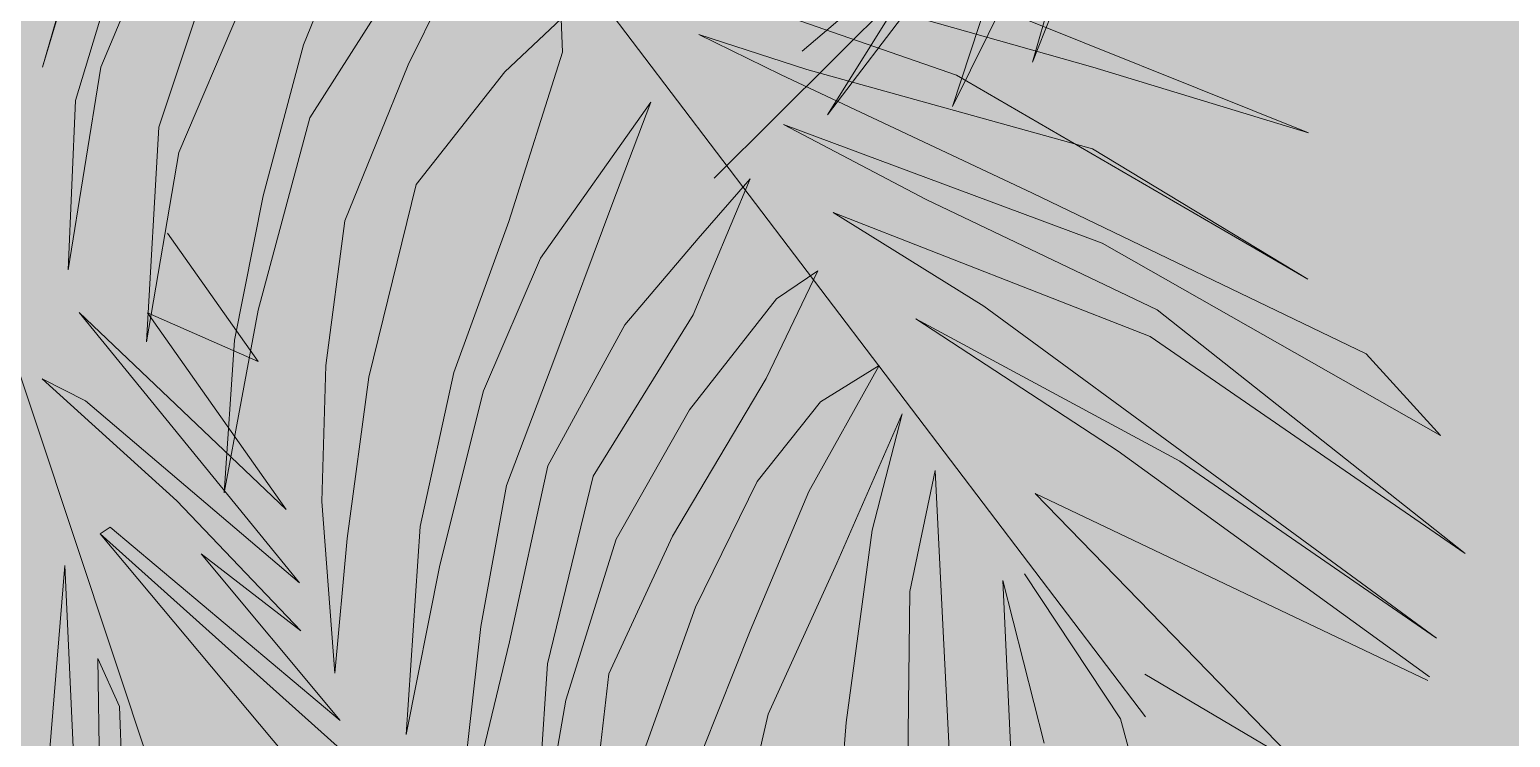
# Model space of a CAD drawing. Header units: metres. Extents: x 8 to 2416, y -346 to 476.
# Drawn here: x 49.028 to 50.486, y 55.633 to 56.33 of the extents above; entities that cross this region are included whole.
import ezdxf

# ---------------------------------------------------------------- set-up
doc = ezdxf.new("R2010")
doc.units = ezdxf.units.M
doc.layers.add('ARBOLES', color=86, linetype='Continuous', lineweight=0)
doc.layers.add('grama', color=7, linetype='Continuous', lineweight=0, true_color=0x698c45)

# ---------------------------------------------------------------- blocks, each defined once
blk = doc.blocks.new('A2')
at = {"layer": 'ARBOLES', "color": 87, "true_color": 0x4f6a34, "extrusion": (-5.08599e-09, -1.37735e-08, 1)}
for p, q in [((563.23, -210.17, 0), (646.2, -127.56, 0)), ((763.17, -219.99, 0), (703.47, -141.4, 0)), ((682.78, -147.24, 0), (676.28, -168.79, 0)), ((676.28, -168.79, 0), (680.66, -153.78, 0)), ((680.88, -168.81, 0), (686.3, -155.89, 0)), ((701.33, -155.94, 0), (696.84, -167.03, 0)), ((682.89, -158.23, 0), (678.89, -171.42, 0)), ((709.96, -158.7, 0), (705.1, -168.62, 0)), ((726.58, -161.89, 0), (748.28, -169.44, 0)), ((745.16, -161.58, 0), (776, -173.98, 0)), ((688.63, -164.01, 0), (685.46, -173.53, 0)), ((687.02, -175.52, 0), (691.88, -164.13, 0)), ((697.35, -172.79, 0), (702.76, -164.32, 0)), ((759.01, -168.8, 0), (741.75, -163.92, 0)), ((712.69, -169.17, 0), (717.15, -165, 0)), ((717.15, -165, 0), (717.25, -167.62, 0)), ((736.5, -168.99, 0), (727.99, -166.23, 0)), ((727.99, -166.23, 0), (734.41, -169.39, 0)), ((696.84, -167.03, 0), (693.66, -178.94, 0)), ((717.25, -167.62, 0), (713.02, -180.95, 0)), ((678.32, -184.76, 0), (680.88, -168.81, 0)), ((705.1, -168.62, 0), (700.09, -180.91, 0)), ((758.99, -175.23, 0), (736.5, -168.99, 0)), ((776, -173.98, 0), (759.01, -168.8, 0)), ((705.71, -178.05, 0), (712.69, -169.17, 0)), ((734.41, -169.39, 0), (754.26, -178.73, 0)), ((748.28, -169.44, 0), (775.96, -185.49, 0)), ((686.88, -230.17, 0), (666.93, -170.29, 0)), ((678.89, -171.42, 0), (678.32, -184.76, 0)), ((715.52, -183.84, 0), (724.19, -171.57, 0)), ((724.19, -171.57, 0), (721.14, -179.67, 0)), ((685.46, -173.53, 0), (684.47, -190.43, 0)), ((693.26, -187.95, 0), (697.35, -172.79, 0)), ((759.75, -182.67, 0), (734.66, -173.32, 0)), ((734.66, -173.32, 0), (745.89, -179.23, 0)), ((588.29, -201.05, 0), (598.74, -174.43, 0)), ((684.47, -190.43, 0), (687.02, -175.52, 0)), ((775.96, -185.49, 0), (758.99, -175.23, 0)), ((701.99, -193.21, 0), (705.71, -178.05, 0)), ((732.02, -177.61, 0), (727.54, -188.32, 0)), ((727.93, -182.31, 0), (732.02, -177.61, 0)), ((582, -204.52, 0), (594.51, -179.19, 0)), ((594.51, -179.19, 0), (588.29, -201.05, 0)), ((693.66, -178.94, 0), (691.42, -190.3, 0)), ((745.89, -179.23, 0), (764.07, -187.92, 0)), ((754.26, -178.73, 0), (780.54, -191.38, 0)), ((721.14, -179.67, 0), (716.65, -191.69, 0)), ((763.54, -190.01, 0), (738.56, -180.25, 0)), ((738.56, -180.25, 0), (750.42, -187.62, 0)), ((693.28, -191.99, 0), (686.14, -181.87, 0)), ((700.09, -180.91, 0), (698.59, -192.3, 0)), ((713.02, -180.95, 0), (708.68, -192.86, 0)), ((572.15, -205.18, 0), (589.07, -182.97, 0)), ((589.07, -182.97, 0), (582, -204.52, 0)), ((722.15, -189.09, 0), (727.93, -182.31, 0)), ((786.39, -197.83, 0), (759.75, -182.67, 0)), ((711.03, -194.29, 0), (715.52, -183.84, 0)), ((737.35, -184.84, 0), (733.28, -193.32, 0)), ((734.09, -187.04, 0), (737.35, -184.84, 0)), ((727.25, -195.8, 0), (734.09, -187.04, 0)), ((750.42, -187.62, 0), (786.07, -213.79, 0)), ((696.52, -209.42, 0), (679.17, -188.13, 0)), ((679.17, -188.13, 0), (695.49, -203.66, 0)), ((695.49, -203.66, 0), (684.55, -188.15, 0)), ((684.55, -188.15, 0), (693.28, -191.99, 0)), ((690.6, -202.33, 0), (693.26, -187.95, 0)), ((727.54, -188.32, 0), (719.65, -201.01, 0)), ((765.86, -199.85, 0), (745.07, -188.64, 0)), ((745.07, -188.64, 0), (761, -199.05, 0)), ((764.07, -187.92, 0), (788.34, -207.11, 0)), ((716.1, -200.21, 0), (722.15, -189.09, 0)), ((788.34, -207.11, 0), (763.54, -190.01, 0)), ((570.16, -200.17, 0), (581.08, -190.86, 0)), ((581.08, -190.86, 0), (572.15, -205.18, 0)), ((691.42, -190.3, 0), (690.6, -202.33, 0)), ((698.59, -192.3, 0), (698.3, -203.03, 0)), ((716.65, -191.69, 0), (712.84, -201.77, 0)), ((742.18, -192.3, 0), (736.65, -202.22, 0)), ((737.57, -195.16, 0), (742.18, -192.3, 0)), ((780.54, -191.38, 0), (786.39, -197.83, 0)), ((686.86, -202.96, 0), (676.27, -193.35, 0)), ((676.27, -193.35, 0), (679.67, -195.08, 0)), ((700.27, -205.92, 0), (701.99, -193.21, 0)), ((708.68, -192.86, 0), (706.03, -205, 0)), ((733.28, -193.32, 0), (725.91, -205.74, 0)), ((707.59, -208.03, 0), (711.03, -194.29, 0)), ((679.67, -195.08, 0), (696.52, -209.42, 0)), ((721.46, -205.99, 0), (727.25, -195.8, 0)), ((732.58, -201.43, 0), (737.57, -195.16, 0)), ((738.84, -207.88, 0), (744, -196.12, 0)), ((744, -196.12, 0), (741.62, -205.27, 0)), ((761, -199.05, 0), (785.54, -216.82, 0)), ((713.06, -214.07, 0), (716.1, -200.21, 0)), ((744.59, -210.1, 0), (746.6, -200.57, 0)), ((746.6, -200.57, 0), (747.2, -212.73, 0)), ((786.07, -213.79, 0), (765.86, -199.85, 0)), ((719.65, -201.01, 0), (716.05, -215.8, 0)), ((727.73, -211.35, 0), (732.58, -201.43, 0)), ((712.84, -201.77, 0), (710.82, -212.87, 0)), ((736.65, -202.22, 0), (732.02, -213.2, 0)), ((785.41, -217.12, 0), (754.47, -202.4, 0)), ((754.47, -202.4, 0), (775.32, -223.83, 0)), ((696.62, -213.2, 0), (686.86, -202.96, 0)), ((698.3, -203.03, 0), (699.3, -216.53, 0)), ((680.83, -205.56, 0), (681.61, -205.03, 0)), ((681.61, -205.03, 0), (699.73, -220.27, 0)), ((706.03, -205, 0), (704.93, -221.37, 0)), ((703.12, -225.52, 0), (680.83, -205.56, 0)), ((708.6, -238.74, 0), (680.83, -205.56, 0)), ((699.3, -216.53, 0), (700.27, -205.92, 0)), ((717.5, -218.68, 0), (721.46, -205.99, 0)), ((725.91, -205.74, 0), (720.9, -216.6, 0)), ((741.62, -205.27, 0), (739.58, -220.44, 0)), ((699.73, -220.27, 0), (688.79, -207.15, 0)), ((688.79, -207.15, 0), (696.62, -213.2, 0)), ((678.05, -208.05, 0), (675.87, -234.59, 0)), ((679.52, -239.83, 0), (678.05, -208.05, 0)), ((704.93, -221.37, 0), (707.59, -208.03, 0)), ((733.45, -219.78, 0), (738.84, -207.88, 0)), ((761.19, -220.14, 0), (753.64, -208.71, 0)), ((752.55, -222.73, 0), (751.92, -209.23, 0)), ((751.92, -209.23, 0), (755.17, -222.06, 0)), ((744.43, -223.48, 0), (744.59, -210.1, 0)), ((722.18, -226.81, 0), (727.73, -211.35, 0)), ((710.82, -212.87, 0), (708.55, -232.79, 0)), ((732.02, -213.2, 0), (728.32, -222.5, 0)), ((747.2, -212.73, 0), (748.08, -229.89, 0)), ((708.55, -232.79, 0), (713.06, -214.07, 0)), ((682.35, -219.17, 0), (680.65, -215.39, 0)), ((680.65, -215.39, 0), (680.92, -233.52, 0)), ((716.05, -215.8, 0), (714.83, -234.23, 0)), ((720.9, -216.6, 0), (719.4, -229.27, 0)), ((775.32, -223.83, 0), (763.11, -216.63, 0)), ((683.17, -242.46, 0), (682.35, -219.17, 0)), ((714.83, -234.23, 0), (717.5, -218.68, 0)), ((729.47, -236.63, 0), (733.45, -219.78, 0)), ((764.44, -231.92, 0), (761.19, -220.14, 0)), ((739.58, -220.44, 0), (738.49, -234.57, 0))]:
    blk.add_line(p, q, dxfattribs=at)

msp = doc.modelspace()

# ---------------------------------------------------------------- hatches: boundary and pattern name
at = {"layer": 'grama', "transparency": 33554495}
h = msp.add_hatch(color=256, dxfattribs=at)
h.dxf.hatch_style = 1
edge = h.paths.add_edge_path()
edge.add_line((80.8091, 57.9566), (21.0607, 57.947))
edge.add_line((21.0607, 57.947), (21.0385, 56.947))
edge.add_line((21.0385, 56.947), (37.3509, 56.9496))
edge.add_arc((37.351, 56.3496), 0.6, 0.0092, 90.0092, ccw=False)
edge.add_line((37.951, 56.3497), (37.9514, 53.9497))
edge.add_arc((37.3514, 53.9496), 0.6, -89.9908, 0.0092, ccw=False)
edge.add_line((37.3515, 53.3496), (36.0515, 53.3494))
edge.add_arc((36.0515, 53.0494), 0.3, 90.0092, 180.0139)
edge.add_line((35.7515, 53.0493), (35.7516, 52.9481))
edge.add_line((35.7516, 52.9481), (52.3266, 52.9536))
edge.add_line((52.3266, 52.9536), (52.3266, 53.2536))
edge.add_line((52.3266, 53.2536), (62.2016, 53.2536))
edge.add_line((62.2016, 53.2536), (62.2016, 47.4481))
edge.add_line((62.2016, 47.4481), (63.2016, 47.4481))
edge.add_line((63.2016, 47.4481), (63.2016, 53.2549))
edge.add_line((63.2016, 53.2549), (70.3634, 53.2549))
edge.add_line((70.3634, 53.2549), (70.3634, 47.7481))
edge.add_line((70.3634, 47.7481), (70.9634, 47.7481))
edge.add_line((70.9634, 47.7481), (70.9634, 38.1618))
edge.add_line((70.9634, 38.1618), (70.3634, 38.1624))
edge.add_line((70.3634, 38.1624), (70.3634, 32.6542))
edge.add_line((70.3634, 32.6542), (63.2016, 32.6549))
edge.add_line((63.2016, 32.6549), (63.2016, 38.459))
edge.add_line((63.2016, 38.459), (62.2016, 38.459))
edge.add_line((62.2016, 38.459), (62.1891, 32.6536))
edge.add_line((62.1891, 32.6536), (52.3266, 32.6536))
edge.add_line((52.3266, 32.6536), (52.3266, 32.9536))
edge.add_line((52.3266, 32.9536), (27.9516, 32.959))
edge.add_line((27.9516, 32.959), (27.9516, 39.359))
edge.add_line((27.9516, 39.359), (26.8226, 39.359))
edge.add_line((26.8226, 39.359), (26.8226, 40.259))
edge.add_line((26.8226, 40.259), (26.4226, 40.259))
edge.add_line((26.4226, 40.259), (26.4226, 45.6481))
edge.add_line((26.4226, 45.6481), (26.8226, 45.6481))
edge.add_line((26.8226, 45.6481), (26.8226, 46.5481))
edge.add_line((26.8226, 46.5481), (27.9516, 46.5481))
edge.add_line((27.9516, 46.5481), (27.9516, 52.9481))
edge.add_line((27.9516, 52.9481), (28.1515, 52.9481))
edge.add_line((28.1515, 52.9481), (28.1515, 53.0481))
edge.add_arc((27.8515, 53.0481), 0.3, 0.0092, 90.0092)
edge.add_line((27.8515, 53.3481), (25.1634, 53.3476))
edge.add_arc((25.1635, 52.5476), 0.8, 90.0092, 198.7971)
edge.add_arc((-3.0236, 42.9535), 28.9752, -26.20209, 18.79711, ccw=False)
edge.add_arc((21.1796, 31.043), 2, 270, 333.7979, ccw=False)
edge.add_line((21.1796, 29.043), (20.4196, 29.043))
edge.add_line((20.4196, 29.043), (20.3955, 27.9576))
edge.add_line((20.3955, 27.9576), (80.305, 27.9575))
edge.add_line((80.305, 27.9575), (80.8091, 57.9566))

# ---------------------------------------------------------------- block references
at = {"layer": 'ARBOLES', "xscale": 0.0125, "yscale": 0.0125, "zscale": 0.0125}
for p in [(42.6619, 58.8105, 0), (40.5873, 58.4026, 0)]:
    msp.add_blockref('A2', p, dxfattribs=at)

doc.saveas('drawing.dxf')
